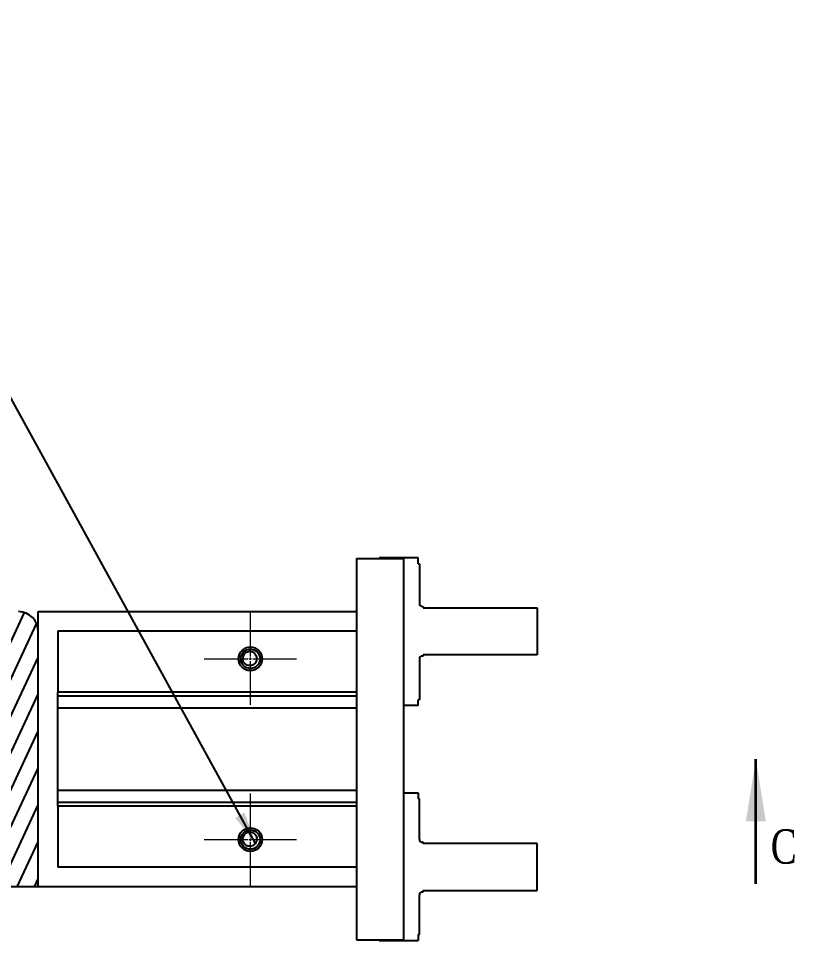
# Model space of a CAD drawing. Header units: millimetres. Extents: x 2 to 1187, y 2 to 839.
# Drawn here: x 453.2 to 532.2, y 379.9 to 473.8 of the extents above; entities that cross this region are included whole.
import ezdxf

# ---------------------------------------------------------------- set-up
doc = ezdxf.new("R2010")
doc.units = ezdxf.units.MM
doc.linetypes.add('CENTERX2', pattern=[20.32, 12.7, -2.54, 2.54, -2.54])
doc.styles.add('SLDTEXTSTYLE0', font='TXT', dxfattribs={"width": 0.75})
doc.dimstyles.new('SLDDIMSTYLE0', dxfattribs={"dimtxt": 0.18, "dimasz": 3.302, "dimexe": 0, "dimexo": 0.0625, "dimgap": 0, "dimtad": 0, "dimtih": 1, "dimtoh": 1, "dimdec": 0, "dimrnd": 1e-09, "dimzin": 0, "dimdsep": 46, "dimtxsty": 'Standard', "dimsah": 1, "dimcen": 0.09, "dimadec": 0, "dimazin": 0, "dimtfac": 3.302, "dimtdec": 0, "dimtofl": 0, "dimtmove": 0, "dimatfit": 3, "dimfxl": 1, "dimfrac": 2, "dimtolj": 1, "dimtzin": 0, "dimarcsym": 0})

# ---------------------------------------------------------------- blocks, each defined once
blk = doc.blocks.new('*U50')
at = {"color": 0, "linetype": 'CENTERX2', "lineweight": 18, "ltscale": 1.2, "transparency": 16777216}
for p, q in [((0, 0.24), (0, 4.7)), ((-4.7, 0), (-0.24, 0)), ((0.24, 0), (4.7, 0)), ((0, -4.7), (0, -0.24))]:
    blk.add_line(p, q, dxfattribs=at)
at = {"color": 0, "linetype": 'Continuous', "lineweight": 18, "ltscale": 1.2, "transparency": 16777216}
for p, q in [((-0.12, 0), (0.12, 0)), ((0, -0.12), (0, 0.12))]:
    blk.add_line(p, q, dxfattribs=at)
blk = doc.blocks.new('*U51')
at = {"color": 0, "linetype": 'CENTERX2', "lineweight": 18, "ltscale": 1.2, "transparency": 16777216}
for p, q in [((0, 0.24), (0, 4.7)), ((-4.7, 0), (-0.24, 0)), ((0.24, 0), (4.7, 0)), ((0, -4.7), (0, -0.24))]:
    blk.add_line(p, q, dxfattribs=at)
at = {"color": 0, "linetype": 'Continuous', "lineweight": 18, "ltscale": 1.2, "transparency": 16777216}
for p, q in [((-0.12, 0), (0.12, 0)), ((0, -0.12), (0, 0.12))]:
    blk.add_line(p, q, dxfattribs=at)

msp = doc.modelspace()

# ---------------------------------------------------------------- hatches: boundary and pattern name
h = msp.add_hatch()
h.set_pattern_fill('ANSI31', color=256, scale=0.5, angle=20)
h.set_pattern_definition([(65, (5.2902, -37.6748), (-1.4387636, 0.6709065), [])])
h.paths.add_polyline_path([(455.192389, 411.419206, 0.414213562), (453.192389, 413.419206), (358.576188, 413.419205, -0.020213576), (359.660078, 411.419205), (449.992389, 411.419206), (449.992389, 403.419206), (362.192679, 403.419205, -0.01075836), (362.356226, 402.219205), (449.992389, 402.219206), (449.992389, 396.619206), (362.436215, 396.619205, -0.010720906), (362.307549, 395.419205), (449.992389, 395.419206), (449.992389, 387.419206), (360.037197, 387.419205, -0.019877849), (359.034958, 385.419205), (455.192389, 385.419206)])
h.paths.add_polyline_path([(362.192679, 403.419205), (341.775694, 403.419205), (341.775694, 395.419205), (362.307549, 395.419205, 0.010720906), (362.436215, 396.619205), (342.777686, 396.619205), (342.777686, 402.219205), (362.356226, 402.219205, 0.01075836)])
h.paths.add_polyline_path([(360.037197, 387.419205), (357.387023, 387.419205), (357.387023, 385.419205), (359.034958, 385.419205, 0.019877849)])
h.paths.add_polyline_path([(358.576188, 413.419205), (357.387023, 413.419205), (357.387023, 411.419205), (359.660078, 411.419205, 0.020213576)])

# ---------------------------------------------------------------- linework, layer by layer
at = {"color": 7, "linetype": 'Continuous', "lineweight": 25}
for p, q in [((487.592389, 418.819206), (487.592389, 411.419206)), ((487.592389, 418.819206), (492.392389, 418.819206)), ((489.912389, 418.819206), (489.912389, 418.899206)), ((490.203629, 418.899206), (489.912389, 418.899206)), ((490.203629, 418.819206), (490.203629, 418.899206)), ((490.767937, 418.899206), (490.203629, 418.899206)), ((491.616231, 418.899206), (490.767937, 418.899206)), ((490.767937, 418.819206), (490.767937, 418.899206)), ((492.181309, 418.899206), (491.616231, 418.899206)), ((491.616231, 418.819206), (491.616231, 418.899206)), ((492.181309, 418.819206), (492.181309, 418.899206)), ((493.872389, 418.899206), (492.181309, 418.899206)), ((492.392389, 418.819206), (492.392389, 380.019206)), ((493.872389, 418.299206), (493.872389, 418.899206)), ((493.872389, 418.299206), (493.992389, 418.299206)), ((493.992389, 418.299206), (493.992389, 414.259206)), ((455.192389, 385.419206), (455.192389, 413.419206)), ((455.192389, 413.419206), (487.592389, 413.419206)), ((494.312389, 413.939206), (494.392389, 413.939206)), ((494.392389, 413.939206), (494.392389, 413.819206)), ((494.392389, 413.819206), (505.992389, 413.819206)), ((505.992389, 413.819206), (505.992389, 409.019206)), ((455.192389, 385.419206), (455.192389, 411.419206)), ((457.192389, 411.419206), (457.192389, 405.219206)), ((487.592389, 411.419206), (457.192389, 411.419206)), ((487.592389, 411.419206), (487.592389, 405.219206)), ((493.992389, 408.579206), (493.992389, 404.459206)), ((494.392389, 408.899206), (494.312389, 408.899206)), ((505.992389, 409.019206), (494.392389, 409.019206)), ((494.392389, 409.019206), (494.392389, 408.899206)), ((487.592389, 405.219206), (457.192389, 405.219206)), ((457.192389, 404.819206), (457.192389, 405.219206)), ((487.592389, 404.819206), (457.192389, 404.819206)), ((457.192389, 403.619206), (457.192389, 404.819206)), ((487.592389, 405.219206), (487.592389, 393.619206)), ((493.872389, 403.859206), (492.392389, 403.859206)), ((493.992389, 404.459206), (493.872389, 404.459206)), ((493.872389, 403.859206), (493.872389, 404.459206)), ((457.192389, 403.619206), (487.592389, 403.619206)), ((457.192389, 395.219206), (457.192389, 403.619206)), ((487.592389, 395.219206), (457.192389, 395.219206)), ((457.192389, 394.019206), (457.192389, 395.219206)), ((492.392389, 394.979206), (493.872389, 394.979206)), ((493.872389, 394.979206), (493.872389, 394.379206)), ((493.992389, 394.379206), (493.872389, 394.379206)), ((493.992389, 390.259206), (493.992389, 394.379206)), ((457.192389, 394.019206), (487.592389, 394.019206)), ((457.192389, 393.619206), (457.192389, 394.019206)), ((457.192389, 393.619206), (457.192389, 387.419206)), ((487.592389, 393.619206), (457.192389, 393.619206)), ((487.592389, 393.619206), (487.592389, 387.419206)), ((494.392389, 389.939206), (494.312389, 389.939206)), ((494.392389, 389.819206), (494.392389, 389.939206)), ((505.992389, 389.819206), (494.392389, 389.819206)), ((505.992389, 385.019206), (505.992389, 389.819206)), ((487.592389, 387.419206), (457.192389, 387.419206)), ((487.592389, 387.419206), (487.592389, 380.019206)), ((455.192389, 385.419206), (357.387023, 385.419205)), ((487.592389, 385.419206), (455.192389, 385.419206)), ((494.312389, 384.899206), (494.392389, 384.899206)), ((494.392389, 385.019206), (505.992389, 385.019206)), ((494.392389, 384.899206), (494.392389, 385.019206)), ((493.992389, 380.539206), (493.992389, 384.579206)), ((493.872389, 380.539206), (493.992389, 380.539206)), ((493.872389, 380.539206), (493.872389, 379.939206)), ((487.592389, 380.019206), (492.392389, 380.019206)), ((489.912389, 380.019206), (489.912389, 379.939206)), ((489.912389, 379.939206), (490.203629, 379.939206)), ((490.203629, 380.019206), (490.203629, 379.939206)), ((490.203629, 379.939206), (490.767937, 379.939206)), ((490.767937, 380.019206), (490.767937, 379.939206)), ((490.767937, 379.939206), (491.616231, 379.939206)), ((491.616231, 380.019206), (491.616231, 379.939206)), ((491.616231, 379.939206), (492.181309, 379.939206)), ((492.181309, 380.019206), (492.181309, 379.939206)), ((492.181309, 379.939206), (493.872389, 379.939206))]:
    msp.add_line(p, q, dxfattribs=at)
at = {"color": 7, "linetype": 'Continuous', "lineweight": 35}
msp.add_line((528.231521, 385.719204), (528.231521, 398.419204), dxfattribs=at)
at = {"color": 7, "linetype": 'Continuous', "lineweight": 25}
for centre, radius in [((476.792389, 408.619206), 1.2), ((476.792389, 408.619206), 0.9834), ((476.792389, 390.219206), 1.2), ((476.792389, 390.219206), 0.9834)]:
    msp.add_circle(centre, radius, dxfattribs=at)
for centre, radius, start, end in [((494.312389, 414.259206), 0.32, 180.00000038, 270.00000038), ((453.192389, 411.419206), 2, 0.00000038, 90.00000038), ((476.792389, 408.619206), 0.8, 121.05409595, 182.29319276), ((476.792389, 408.619206), 0.666667, 281.66352882, 21.75804807), ((494.312389, 408.579206), 0.32, 90.00000038, 180.00000038), ((476.792389, 390.219206), 0.8, 111.1234618, 172.36255861), ((476.792389, 390.219206), 0.666667, 271.73289467, 11.82741392), ((494.312389, 390.259206), 0.32, 180.00000038, 270.00000038), ((494.312389, 384.579206), 0.32, 90.00000038, 180.00000038)]:
    msp.add_arc(centre, radius, start, end, dxfattribs=at)
for points, knots in [([(476.379712, 409.304551), (476.456854, 409.333346), (476.615056, 409.392399), (476.875889, 409.378161), (477.116578, 409.284), (477.301905, 409.113009), (477.384603, 408.960388), (477.409023, 408.875188), (477.411561, 408.866331)], [0, 0, 0, 0, 0.192593829, 0.394965875, 0.599951415, 0.790889072, 0.978262383, 1, 1, 1, 1]), ([(476.927165, 407.966305), (476.885781, 407.955458), (476.772364, 407.925731), (476.572521, 407.934479), (476.353383, 408.01842), (476.165829, 408.174851), (476.037762, 408.372269), (476.006713, 408.52145), (475.99303, 408.587196)], [0, 0, 0, 0, 0.100494634, 0.275411753, 0.460331708, 0.643236752, 0.842771707, 1, 1, 1, 1]), ([(476.504086, 390.965451), (476.585039, 390.980511), (476.751055, 391.011397), (477.005524, 390.952389), (477.226368, 390.818132), (477.37943, 390.617741), (477.434569, 390.453145), (477.443929, 390.365011), (477.444902, 390.355849)], [0, 0, 0, 0, 0.192593829, 0.394965875, 0.599951415, 0.790889072, 0.978262383, 1, 1, 1, 1]), ([(476.812549, 389.552844), (476.769914, 389.549297), (476.65307, 389.539575), (476.45773, 389.582656), (476.256352, 389.70313), (476.098586, 389.889563), (476.006482, 390.106108), (476.001626, 390.258409), (475.999486, 390.325529)], [0, 0, 0, 0, 0.100494634, 0.275411753, 0.460331708, 0.643236752, 0.842771707, 1, 1, 1, 1])]:
    msp.add_open_spline(points, degree=3, knots=knots, dxfattribs=at)
at = {"color": 7, "linetype": 'Continuous', "lineweight": 35}
msp.add_solid([(528.231521, 398.419204), (527.215521, 392.069204), (529.247521, 392.069204)], dxfattribs=at)

# ---------------------------------------------------------------- block references
at = {"color": 7, "linetype": 'CENTERX2', "lineweight": 18, "ltscale": 1.2}
for name, p in [('*U50', (476.792389, 408.619206)), ('*U51', (476.792389, 390.219206))]:
    msp.add_blockref(name, p, dxfattribs=at)

# ---------------------------------------------------------------- texts
at = {"color": 7, "linetype": 'Continuous', "insert": (529.743503, 391.268104), "char_height": 3.5, "attachment_point": 1, "style": 'SLDTEXTSTYLE0'}
msp.add_mtext('{\\fTimes New Roman|b0|i0|c0|p18;C}', dxfattribs=at)

# ---------------------------------------------------------------- leaders
at = {"color": 7, "lineweight": 25}
msp.add_leader([(477.316151, 389.806752), (431.180977, 473.805411)], dimstyle='SLDDIMSTYLE0', dxfattribs=at)

doc.saveas('drawing.dxf')
